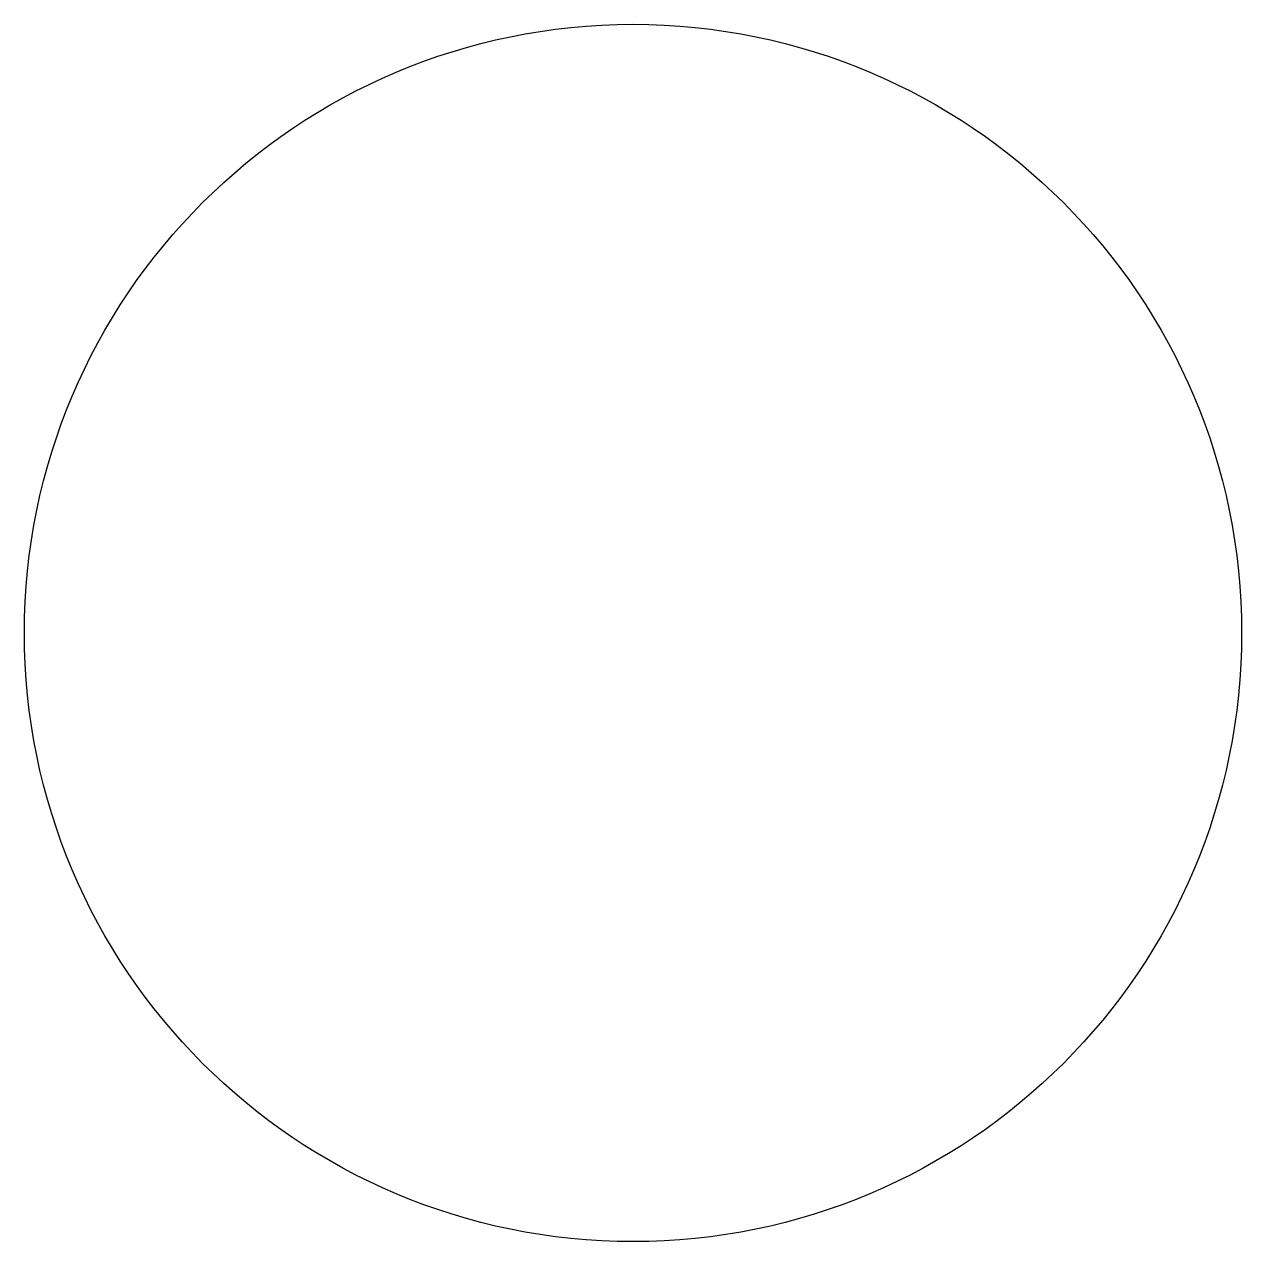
# Model space of a CAD drawing. Extents: x 1217.1 to 1239.1, y 2078.6 to 2100.6.
import ezdxf

# ---------------------------------------------------------------- set-up
doc = ezdxf.new("R2010")
doc.units = 0
doc.layers.get('0').update_dxf_attribs({"linetype": 'CONTINUOUS'})

msp = doc.modelspace()

# ---------------------------------------------------------------- linework, layer by layer
msp.add_circle((1228.092, 2089.632), 11)

doc.saveas('drawing.dxf')
